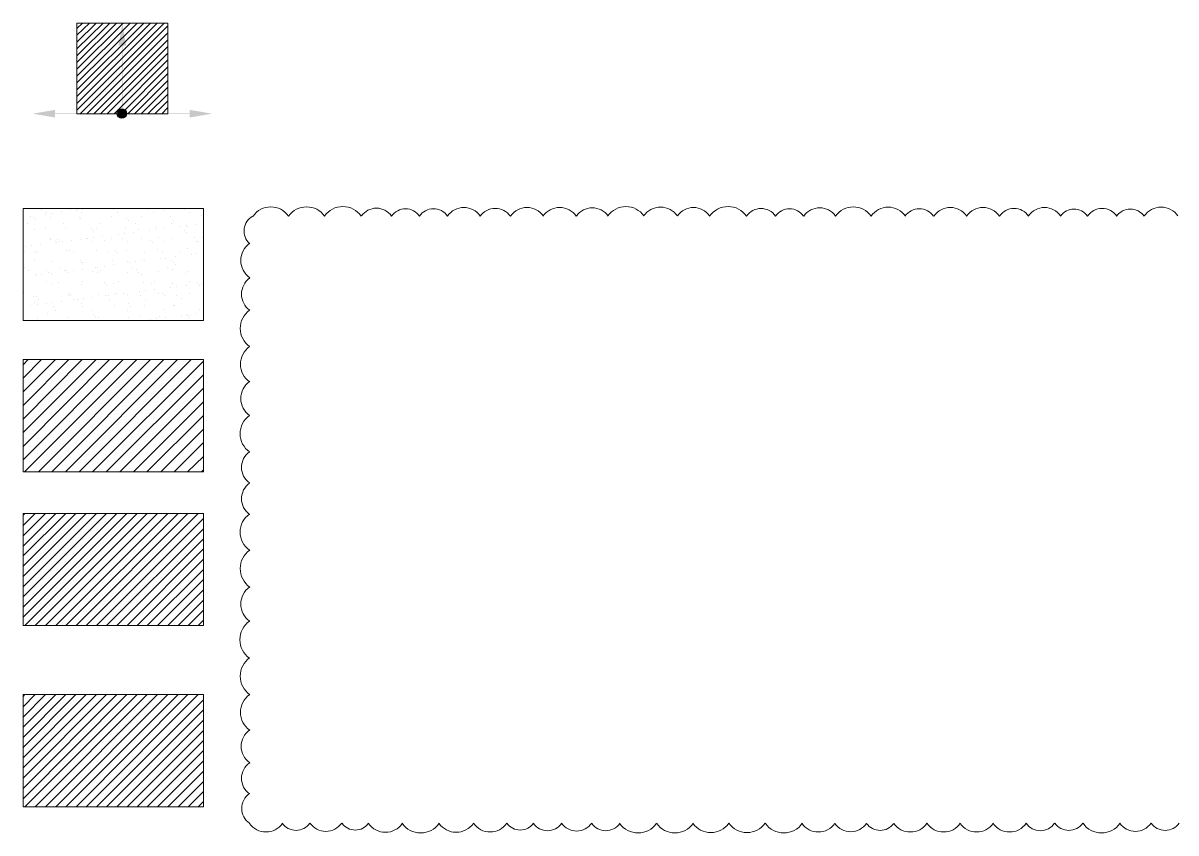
# Model space of a CAD drawing. Header units: millimetres. Extents: x -356862 to 418287, y 0 to 839748.
# Drawn here: x 372364 to 380157, y 750904 to 756379 of the extents above; entities that cross this region are included whole.
import ezdxf

# ---------------------------------------------------------------- set-up
doc = ezdxf.new("R2010")
doc.units = ezdxf.units.MM
doc.layers.add('PDF _Геометрия', color=7, linetype='Continuous', true_color=0xbababa)
doc.layers.add('PDF _Сплошная заливка', color=7, linetype='Continuous', true_color=0xf50000)

msp = doc.modelspace()

# ---------------------------------------------------------------- linework, layer by layer
at = {"layer": 'PDF _Геометрия', "color": 1, "lineweight": 9, "true_color": 0xf50000}
for points in [[(372727.3381, 756342.6614), (372766.3072, 756379.4656)], [(372727.3381, 756297.1975), (372811.7711, 756379.4656)], [(372727.3381, 756249.5687), (372857.235, 756379.4656)], [(372727.3381, 756204.1047), (372904.8639, 756379.4656)], [(372727.3381, 756158.6408), (372950.3278, 756379.4656)], [(372727.3381, 756113.1769), (372995.7917, 756379.4656)], [(372727.3381, 756067.713), (373041.2556, 756379.4656)], [(372727.3381, 756020.0841), (373086.7196, 756379.4656)], [(372727.3381, 755974.6202), (373134.3484, 756379.4656)], [(372727.3381, 755929.1563), (373179.8123, 756379.4656)], [(372727.3381, 755883.6924), (373225.2763, 756379.4656)], [(372727.3381, 755836.0635), (373270.7402, 756379.4656)], [(372727.3381, 755790.5996), (373318.369, 756379.4656)], [(372748.9876, 755766.7852), (373342.1835, 756359.981)], [(372794.4515, 755766.7852), (373342.1835, 756312.3522)], [(372842.0804, 755766.7852), (373342.1835, 756266.8882)], [(372887.5443, 755766.7852), (373342.1835, 756221.4243)], [(372933.0082, 755766.7852), (373342.1835, 756175.9604)], [(372978.4721, 755766.7852), (373342.1835, 756130.4965)], [(373026.101, 755766.7852), (373342.1835, 756082.8676)], [(373071.5649, 755766.7852), (373342.1835, 756037.4037)], [(373117.0288, 755766.7852), (373342.1835, 755991.9398)], [(373162.4928, 755766.7852), (373342.1835, 755946.4759)], [(373207.9567, 755766.7852), (373342.1835, 755898.847)], [(373255.5855, 755766.7852), (373342.1835, 755853.3831)], [(373301.0495, 755766.7852), (373342.1835, 755807.9192)]]:
    msp.add_lwpolyline(points, dxfattribs=at)
msp.add_lwpolyline([(372727.3381, 755766.7852), (373342.1835, 755766.7852), (373342.1835, 756379.4656), (372727.3381, 756379.4656)], close=True, dxfattribs=at)
at = {"layer": 'PDF _Геометрия', "color": 24, "lineweight": 18, "true_color": 0xa12502}
msp.add_lwpolyline([(372363.6268, 755125.9604), (373582.4928, 755125.9604), (373582.4928, 754368.2285), (372363.6268, 754368.2285)], close=True, dxfattribs=at)
for points in [[(372411.2556, 755074.0017), (372411.2556, 755074.0017)], [(372435.0701, 755065.3419), (372435.0701, 755065.3419)], [(372487.0288, 755119.4656), (372487.0288, 755119.4656)], [(372517.3381, 755086.9913), (372517.3381, 755086.9913)], [(372519.5031, 755099.981), (372519.5031, 755099.981)], [(372556.3072, 755093.4862), (372556.3072, 755093.4862)], [(372621.2556, 755102.146), (372621.2556, 755102.146)], [(372681.8742, 755121.6305), (372681.8742, 755121.6305)], [(372725.1732, 755115.1357), (372725.1732, 755115.1357)], [(372729.5031, 755119.4656), (372729.5031, 755119.4656)], [(372761.9773, 755099.981), (372761.9773, 755099.981)], [(372766.3072, 755121.6305), (372766.3072, 755121.6305)], [(372958.9876, 755071.8367), (372958.9876, 755071.8367)], [(372971.9773, 755121.6305), (372971.9773, 755121.6305)], [(373004.4515, 755099.981), (373004.4515, 755099.981)], [(373162.4928, 755074.0017), (373162.4928, 755074.0017)], [(373214.4515, 755121.6305), (373214.4515, 755121.6305)], [(373246.9257, 755099.981), (373246.9257, 755099.981)], [(373296.7196, 755123.7955), (373296.7196, 755123.7955)], [(373311.8742, 755110.8058), (373311.8742, 755110.8058)], [(373361.668, 755071.8367), (373361.668, 755071.8367)], [(373456.9257, 755121.6305), (373456.9257, 755121.6305)], [(373489.4, 755099.981), (373489.4, 755099.981)], [(373571.668, 755080.4965), (373571.668, 755080.4965)], [(372393.9361, 755024.2078), (372393.9361, 755024.2078)], [(372448.0598, 755052.3522), (372448.0598, 755052.3522)], [(372517.3381, 754989.5687), (372517.3381, 754989.5687)], [(372547.6474, 755063.1769), (372547.6474, 755063.1769)], [(372638.5752, 755024.2078), (372638.5752, 755024.2078)], [(372653.7299, 754991.7336), (372653.7299, 754991.7336)], [(372746.8227, 755063.1769), (372746.8227, 755063.1769)], [(372751.1526, 755058.847), (372751.1526, 755058.847)], [(372829.0907, 754987.4037), (372829.0907, 754987.4037)], [(372857.235, 754993.8986), (372857.235, 754993.8986)], [(372881.0495, 755024.2078), (372881.0495, 755024.2078)], [(373056.4103, 754991.7336), (373056.4103, 754991.7336)], [(373062.9051, 755056.6821), (373062.9051, 755056.6821)], [(373075.8948, 755043.6924), (373075.8948, 755043.6924)], [(373123.5237, 755024.2078), (373123.5237, 755024.2078)], [(373266.4103, 755000.3934), (373266.4103, 755000.3934)], [(373320.534, 754991.7336), (373320.534, 754991.7336)], [(373365.9979, 755024.2078), (373365.9979, 755024.2078)], [(373378.9876, 755048.0223), (373378.9876, 755048.0223)], [(373426.6165, 755006.8882), (373426.6165, 755006.8882)], [(373467.7505, 755011.2181), (373467.7505, 755011.2181)], [(373472.0804, 755002.5584), (373472.0804, 755002.5584)], [(373530.534, 755019.8779), (373530.534, 755019.8779)], [(372443.7299, 754983.0738), (372443.7299, 754983.0738)], [(372549.8123, 754924.6202), (372549.8123, 754924.6202)], [(372551.9773, 754913.7955), (372551.9773, 754913.7955)], [(372593.1113, 754918.1254), (372593.1113, 754918.1254)], [(372692.6989, 754909.4656), (372692.6989, 754909.4656)], [(372753.3175, 754913.7955), (372753.3175, 754913.7955)], [(372792.2866, 754924.6202), (372792.2866, 754924.6202)], [(372798.7814, 754922.4553), (372798.7814, 754922.4553)], [(372837.7505, 754928.9501), (372837.7505, 754928.9501)], [(372842.0804, 754974.414), (372842.0804, 754974.414)], [(372902.6989, 754937.6099), (372902.6989, 754937.6099)], [(372911.3587, 754911.6305), (372911.3587, 754911.6305)], [(372963.3175, 754920.2903), (372963.3175, 754920.2903)], [(373008.7814, 754950.5996), (373008.7814, 754950.5996)], [(373034.7608, 754924.6202), (373034.7608, 754924.6202)], [(373047.7505, 754957.0944), (373047.7505, 754957.0944)], [(373112.6989, 754963.5893), (373112.6989, 754963.5893)], [(373145.1732, 754980.9089), (373145.1732, 754980.9089)], [(373166.8227, 754922.4553), (373166.8227, 754922.4553)], [(373216.6165, 754978.7439), (373216.6165, 754978.7439)], [(373223.1113, 754909.4656), (373223.1113, 754909.4656)], [(373257.7505, 754983.0738), (373257.7505, 754983.0738)], [(373277.235, 754926.7852), (373277.235, 754926.7852)], [(373365.9979, 754922.4553), (373365.9979, 754922.4553)], [(373456.9257, 754978.7439), (373456.9257, 754978.7439)], [(373469.9154, 754965.7542), (373469.9154, 754965.7542)], [(373519.7093, 754926.7852), (373519.7093, 754926.7852)], [(373575.9979, 754928.9501), (373575.9979, 754928.9501)], [(372374.4515, 754838.0223), (372374.4515, 754838.0223)], [(372378.7814, 754868.3315), (372378.7814, 754868.3315)], [(372419.9154, 754872.6614), (372419.9154, 754872.6614)], [(372448.0598, 754833.6924), (372448.0598, 754833.6924)], [(372482.6989, 754881.3212), (372482.6989, 754881.3212)], [(372582.2866, 754902.9707), (372582.2866, 754902.9707)], [(372588.7814, 754896.4759), (372588.7814, 754896.4759)], [(372608.266, 754905.1357), (372608.266, 754905.1357)], [(372627.7505, 754900.8058), (372627.7505, 754900.8058)], [(372658.0598, 754840.1872), (372658.0598, 754840.1872)], [(372675.3794, 754844.5171), (372675.3794, 754844.5171)], [(372824.7608, 754905.1357), (372824.7608, 754905.1357)], [(372861.5649, 754842.3522), (372861.5649, 754842.3522)], [(372987.1319, 754840.1872), (372987.1319, 754840.1872)], [(373060.7402, 754842.3522), (373060.7402, 754842.3522)], [(373067.235, 754905.1357), (373067.235, 754905.1357)], [(373236.101, 754896.4759), (373236.101, 754896.4759)], [(373272.9051, 754851.012), (373272.9051, 754851.012)], [(373305.3794, 754833.6924), (373305.3794, 754833.6924)], [(373309.7093, 754905.1357), (373309.7093, 754905.1357)], [(373476.4103, 754853.1769), (373476.4103, 754853.1769)], [(373539.1938, 754902.9707), (373539.1938, 754902.9707)], [(373552.1835, 754905.1357), (373552.1835, 754905.1357)], [(372441.5649, 754775.2388), (372441.5649, 754775.2388)], [(372458.8845, 754827.1975), (372458.8845, 754827.1975)], [(372558.4721, 754764.414), (372558.4721, 754764.414)], [(372701.3587, 754829.3625), (372701.3587, 754829.3625)], [(372753.3175, 754773.0738), (372753.3175, 754773.0738)], [(372757.6474, 754762.2491), (372757.6474, 754762.2491)], [(372768.4721, 754760.0841), (372768.4721, 754760.0841)], [(372943.833, 754829.3625), (372943.833, 754829.3625)], [(372967.6474, 754770.9089), (372967.6474, 754770.9089)], [(373002.2866, 754827.1975), (373002.2866, 754827.1975)], [(373069.4, 754766.579), (373069.4, 754766.579)], [(373080.2247, 754757.9192), (373080.2247, 754757.9192)], [(373121.3587, 754764.414), (373121.3587, 754764.414)], [(373171.1526, 754773.0738), (373171.1526, 754773.0738)], [(373184.1422, 754773.0738), (373184.1422, 754773.0738)], [(373186.3072, 754829.3625), (373186.3072, 754829.3625)], [(373290.2247, 754786.0635), (373290.2247, 754786.0635)], [(373329.1938, 754790.3934), (373329.1938, 754790.3934)], [(373370.3278, 754770.9089), (373370.3278, 754770.9089)], [(373381.1526, 754762.2491), (373381.1526, 754762.2491)], [(373394.1422, 754799.0532), (373394.1422, 754799.0532)], [(373428.7814, 754829.3625), (373428.7814, 754829.3625)], [(373500.2247, 754814.2078), (373500.2247, 754814.2078)], [(373539.1938, 754818.5377), (373539.1938, 754818.5377)], [(373582.4928, 754779.5687), (373582.4928, 754779.5687)], [(372370.1216, 754729.7748), (372370.1216, 754729.7748)], [(372402.5959, 754708.1254), (372402.5959, 754708.1254)], [(372450.2247, 754675.6511), (372450.2247, 754675.6511)], [(372452.3897, 754682.146), (372452.3897, 754682.146)], [(372491.3587, 754679.981), (372491.3587, 754679.981)], [(372519.5031, 754703.7955), (372519.5031, 754703.7955)], [(372534.6577, 754690.8058), (372534.6577, 754690.8058)], [(372554.1422, 754688.6408), (372554.1422, 754688.6408)], [(372612.5959, 754729.7748), (372612.5959, 754729.7748)], [(372645.0701, 754708.1254), (372645.0701, 754708.1254)], [(372660.2247, 754703.7955), (372660.2247, 754703.7955)], [(372662.3897, 754690.8058), (372662.3897, 754690.8058)], [(372701.3587, 754708.1254), (372701.3587, 754708.1254)], [(372764.1422, 754716.7852), (372764.1422, 754716.7852)], [(372835.5855, 754697.3006), (372835.5855, 754697.3006)], [(372855.0701, 754729.7748), (372855.0701, 754729.7748)], [(372868.0598, 754692.9707), (372868.0598, 754692.9707)], [(372870.2247, 754729.7748), (372870.2247, 754729.7748)], [(372887.5443, 754708.1254), (372887.5443, 754708.1254)], [(372911.3587, 754736.2697), (372911.3587, 754736.2697)], [(372974.1422, 754744.9295), (372974.1422, 754744.9295)], [(373067.235, 754692.9707), (373067.235, 754692.9707)], [(373097.5443, 754729.7748), (373097.5443, 754729.7748)], [(373130.0185, 754710.2903), (373130.0185, 754710.2903)], [(373147.3381, 754695.1357), (373147.3381, 754695.1357)], [(373162.4928, 754682.146), (373162.4928, 754682.146)], [(373277.235, 754699.4656), (373277.235, 754699.4656)], [(373340.0185, 754729.7748), (373340.0185, 754729.7748)], [(373372.4928, 754710.2903), (373372.4928, 754710.2903)], [(373396.3072, 754749.2594), (373396.3072, 754749.2594)], [(373463.4206, 754688.6408), (373463.4206, 754688.6408)], [(373480.7402, 754701.6305), (373480.7402, 754701.6305)], [(372521.668, 754632.3522), (372521.668, 754632.3522)], [(372562.802, 754612.8676), (372562.802, 754612.8676)], [(372601.7711, 754628.0223), (372601.7711, 754628.0223)], [(372761.9773, 754612.8676), (372761.9773, 754612.8676)], [(372764.1422, 754632.3522), (372764.1422, 754632.3522)], [(372913.5237, 754625.8573), (372913.5237, 754625.8573)], [(372928.6783, 754612.8676), (372928.6783, 754612.8676)], [(372971.9773, 754619.3625), (372971.9773, 754619.3625)], [(373006.6165, 754634.5171), (373006.6165, 754634.5171)], [(373177.6474, 754623.6924), (373177.6474, 754623.6924)], [(373229.6062, 754619.3625), (373229.6062, 754619.3625)], [(373249.0907, 754634.5171), (373249.0907, 754634.5171)], [(373376.8227, 754621.5274), (373376.8227, 754621.5274)], [(373402.802, 754599.8779), (373402.802, 754599.8779)], [(373465.5855, 754606.3728), (373465.5855, 754606.3728)], [(373491.5649, 754634.5171), (373491.5649, 754634.5171)], [(373541.3587, 754617.1975), (373541.3587, 754617.1975)], [(373556.5134, 754604.2078), (373556.5134, 754604.2078)], [(373571.668, 754621.5274), (373571.668, 754621.5274)], [(372367.9567, 754560.9089), (372367.9567, 754560.9089)], [(372432.9051, 754532.7645), (372432.9051, 754532.7645)], [(372456.7196, 754532.7645), (372456.7196, 754532.7645)], [(372668.8845, 754541.4243), (372668.8845, 754541.4243)], [(372675.3794, 754534.9295), (372675.3794, 754534.9295)], [(372679.7093, 754558.7439), (372679.7093, 754558.7439)], [(372692.6989, 754543.5893), (372692.6989, 754543.5893)], [(372835.5855, 754524.1047), (372835.5855, 754524.1047)], [(372872.3897, 754543.5893), (372872.3897, 754543.5893)], [(372917.8536, 754534.9295), (372917.8536, 754534.9295)], [(372941.668, 754539.2594), (372941.668, 754539.2594)], [(372982.802, 754543.5893), (372982.802, 754543.5893)], [(372995.7917, 754550.0841), (372995.7917, 754550.0841)], [(373045.5855, 754552.2491), (373045.5855, 754552.2491)], [(373071.5649, 754541.4243), (373071.5649, 754541.4243)], [(373151.668, 754565.2388), (373151.668, 754565.2388)], [(373160.3278, 754534.9295), (373160.3278, 754534.9295)], [(373192.802, 754571.7336), (373192.802, 754571.7336)], [(373255.5855, 754580.3934), (373255.5855, 754580.3934)], [(373281.5649, 754550.0841), (373281.5649, 754550.0841)], [(373307.5443, 754547.9192), (373307.5443, 754547.9192)], [(373322.6989, 754534.9295), (373322.6989, 754534.9295)], [(373361.668, 754593.3831), (373361.668, 754593.3831)], [(373402.802, 754534.9295), (373402.802, 754534.9295)], [(373487.235, 754552.2491), (373487.235, 754552.2491)], [(372415.5855, 754469.981), (372415.5855, 754469.981)], [(372443.7299, 754489.4656), (372443.7299, 754489.4656)], [(372458.8845, 754476.4759), (372458.8845, 754476.4759)], [(372465.3794, 754513.28), (372465.3794, 754513.28)], [(372521.668, 754482.9707), (372521.668, 754482.9707)], [(372562.802, 754487.3006), (372562.802, 754487.3006)], [(372567.1319, 754463.4862), (372567.1319, 754463.4862)], [(372625.5855, 754495.9604), (372625.5855, 754495.9604)], [(372707.8536, 754513.28), (372707.8536, 754513.28)], [(372731.668, 754511.1151), (372731.668, 754511.1151)], [(372761.9773, 754482.9707), (372761.9773, 754482.9707)], [(372766.3072, 754461.3212), (372766.3072, 754461.3212)], [(372772.802, 754515.445), (372772.802, 754515.445)], [(372950.3278, 754513.28), (372950.3278, 754513.28)], [(372978.4721, 754469.981), (372978.4721, 754469.981)], [(373073.7299, 754480.8058), (373073.7299, 754480.8058)], [(373086.7196, 754465.6511), (373086.7196, 754465.6511)], [(373181.9773, 754472.146), (373181.9773, 754472.146)], [(373192.802, 754513.28), (373192.802, 754513.28)], [(373381.1526, 754472.146), (373381.1526, 754472.146)], [(373389.8123, 754472.146), (373389.8123, 754472.146)], [(373435.2763, 754515.445), (373435.2763, 754515.445)], [(372463.2144, 754383.3831), (372463.2144, 754383.3831)], [(372525.9979, 754413.6924), (372525.9979, 754413.6924)], [(372584.4515, 754437.5068), (372584.4515, 754437.5068)], [(372673.2144, 754389.8779), (372673.2144, 754389.8779)], [(372826.9257, 754437.5068), (372826.9257, 754437.5068)], [(372839.9154, 754411.5274), (372839.9154, 754411.5274)], [(372852.9051, 754398.5377), (372852.9051, 754398.5377)], [(372876.7196, 754392.0429), (372876.7196, 754392.0429)], [(373069.4, 754437.5068), (373069.4, 754437.5068)], [(373075.8948, 754392.0429), (373075.8948, 754392.0429)], [(373155.9979, 754405.0326), (373155.9979, 754405.0326)], [(373223.1113, 754372.5584), (373223.1113, 754372.5584)], [(373264.2453, 754379.0532), (373264.2453, 754379.0532)], [(373288.0598, 754398.5377), (373288.0598, 754398.5377)], [(373311.8742, 754439.6718), (373311.8742, 754439.6718)], [(373327.0288, 754387.713), (373327.0288, 754387.713)], [(373433.1113, 754400.7027), (373433.1113, 754400.7027)], [(373467.7505, 754400.7027), (373467.7505, 754400.7027)], [(373474.2453, 754407.1975), (373474.2453, 754407.1975)], [(373480.7402, 754387.713), (373480.7402, 754387.713)], [(373491.5649, 754402.8676), (373491.5649, 754402.8676)], [(373537.0288, 754415.8573), (373537.0288, 754415.8573)], [(373554.3484, 754439.6718), (373554.3484, 754439.6718)]]:
    msp.add_lwpolyline(points, dxfattribs=at)
at = {"layer": 'PDF _Геометрия', "color": 1, "lineweight": 20}
for points in [[(375044.4873, 755074.6024, 0.520539847), (374854.7368, 755074.6024, 0.52053993), (374650.6247, 755075.2393)], [(375454.4842, 755074.9536, 0.520539888), (375232.813, 755074.9536, 0.520539847), (375043.095, 755074.6024)], [(377640.3662, 755074.6024, 0.520539847), (377450.6157, 755074.6024, 0.520540103), (377254.3803, 755074.9211)], [(378328.4777, 755074.3492, 0.520539939), (378096.1663, 755074.3492, 0.520539923), (377856.6303, 755074.668, 0.520539928), (377641.7155, 755074.6349)], [(373895.5331, 754438.6016, 0.520539925), (373895.5331, 754192.1032, 0.520539923), (373895.8519, 753953.1659)], [(373895.247, 753955.5914, 0.520539952), (373895.247, 753726.8268, 0.520539925), (373895.5331, 753479.806)], [(373895.5657, 751600.8152, 0.520539888), (373895.5657, 751379.144, 0.520539899), (373894.9607, 751167.9605)], [(377629.509, 750968.532, 0.520539888), (377851.1801, 750968.532, 0.520539928), (378066.3019, 750968.8508, 0.52054007), (378249.5246, 750969.2021, 0.520540002), (378474.319, 750969.4554, 0.520540002), (378699.4825, 750969.4554)]]:
    msp.add_lwpolyline(points, format="xyb", dxfattribs=at)
at = {"layer": 'PDF _Геометрия', "color": 53, "lineweight": 18, "true_color": 0xdace77}
for points in [[(372363.6268, 754069.4656), (372398.266, 754104.1047)], [(372363.6268, 753978.5377), (372489.1938, 754104.1047)], [(372363.6268, 753885.445), (372582.2866, 754104.1047)], [(372363.6268, 753794.5171), (372673.2144, 754104.1047)], [(372363.6268, 753701.4243), (372764.1422, 754104.1047)], [(372363.6268, 753610.4965), (372857.235, 754104.1047)], [(372363.6268, 753517.4037), (372948.1629, 754104.1047)], [(372363.6268, 753426.4759), (373041.2556, 754104.1047)], [(372374.4515, 753346.3728), (373132.1835, 754104.1047)], [(372467.5443, 753346.3728), (373225.2763, 754104.1047)], [(372558.4721, 753346.3728), (373316.2041, 754104.1047)], [(372651.5649, 753346.3728), (373407.1319, 754104.1047)], [(372742.4928, 753346.3728), (373500.2247, 754104.1047)], [(372833.4206, 753346.3728), (373582.4928, 754093.28)], [(372926.5134, 753346.3728), (373582.4928, 754002.3522)], [(373017.4412, 753346.3728), (373582.4928, 753911.4243)], [(373110.534, 753346.3728), (373582.4928, 753818.3315)], [(373201.4618, 753346.3728), (373582.4928, 753727.4037)], [(373294.5546, 753346.3728), (373582.4928, 753634.3109)], [(373385.4824, 753346.3728), (373582.4928, 753543.3831)], [(373476.4103, 753346.3728), (373582.4928, 753450.2903)], [(373569.5031, 753346.3728), (373582.4928, 753359.3625)]]:
    msp.add_lwpolyline(points, dxfattribs=at)
msp.add_lwpolyline([(372363.6268, 754104.1047), (373582.4928, 754104.1047), (373582.4928, 753346.3728), (372363.6268, 753346.3728)], close=True, dxfattribs=at)
at = {"layer": 'PDF _Геометрия', "color": 171, "lineweight": 20, "true_color": 0x7f7fff}
for points in [[(372363.6268, 753051.9398), (372376.6165, 753064.9295)], [(372363.6268, 752982.6614), (372445.8948, 753064.9295)], [(372363.6268, 752913.3831), (372515.1732, 753064.9295)], [(372363.6268, 752844.1047), (372584.4515, 753064.9295)], [(372363.6268, 752776.9913), (372653.7299, 753064.9295)], [(372363.6268, 752707.713), (372720.8433, 753064.9295)], [(372363.6268, 752638.4346), (372790.1216, 753064.9295)], [(372363.6268, 752569.1563), (372859.4, 753064.9295)], [(372363.6268, 752499.8779), (372928.6783, 753064.9295)], [(372363.6268, 752430.5996), (372997.9567, 753064.9295)], [(372363.6268, 752363.4862), (373065.0701, 753064.9295)], [(372376.6165, 752307.1975), (373134.3484, 753064.9295)], [(372445.8948, 752307.1975), (373203.6268, 753064.9295)], [(372515.1732, 752307.1975), (373272.9051, 753064.9295)], [(372584.4515, 752307.1975), (373342.1835, 753064.9295)], [(372653.7299, 752307.1975), (373411.4618, 753064.9295)], [(372723.0082, 752307.1975), (373478.5752, 753064.9295)], [(372790.1216, 752307.1975), (373547.8536, 753064.9295)], [(372859.4, 752307.1975), (373582.4928, 753030.2903)], [(372928.6783, 752307.1975), (373582.4928, 752961.012)], [(372997.9567, 752307.1975), (373582.4928, 752891.7336)], [(373067.235, 752307.1975), (373582.4928, 752824.6202)], [(373134.3484, 752307.1975), (373582.4928, 752755.3419)], [(373203.6268, 752307.1975), (373582.4928, 752686.0635)], [(373272.9051, 752307.1975), (373582.4928, 752616.7852)], [(373342.1835, 752307.1975), (373582.4928, 752547.5068)], [(373411.4618, 752307.1975), (373582.4928, 752478.2285)], [(373480.7402, 752307.1975), (373582.4928, 752411.1151)], [(373547.8536, 752307.1975), (373582.4928, 752341.8367)]]:
    msp.add_lwpolyline(points, dxfattribs=at)
msp.add_lwpolyline([(372363.6268, 753064.9295), (373582.4928, 753064.9295), (373582.4928, 752307.1975), (372363.6268, 752307.1975)], close=True, dxfattribs=at)
at = {"layer": 'PDF _Геометрия', "color": 20, "lineweight": 20, "true_color": 0xff3f00}
for points in [[(372363.6268, 751826.579), (372376.6165, 751839.5687)], [(372363.6268, 751757.3006), (372445.8948, 751839.5687)], [(372363.6268, 751688.0223), (372515.1732, 751839.5687)], [(372363.6268, 751618.7439), (372584.4515, 751839.5687)], [(372363.6268, 751549.4656), (372653.7299, 751839.5687)], [(372363.6268, 751482.3522), (372720.8433, 751839.5687)], [(372363.6268, 751413.0738), (372790.1216, 751839.5687)], [(372363.6268, 751343.7955), (372859.4, 751839.5687)], [(372363.6268, 751274.5171), (372928.6783, 751839.5687)], [(372363.6268, 751205.2388), (372997.9567, 751839.5687)], [(372363.6268, 751135.9604), (373065.0701, 751839.5687)], [(372376.6165, 751081.8367), (373134.3484, 751839.5687)], [(372445.8948, 751081.8367), (373203.6268, 751839.5687)], [(372515.1732, 751081.8367), (373272.9051, 751839.5687)], [(372584.4515, 751081.8367), (373342.1835, 751839.5687)], [(372653.7299, 751081.8367), (373411.4618, 751839.5687)], [(372723.0082, 751081.8367), (373478.5752, 751839.5687)], [(372790.1216, 751081.8367), (373547.8536, 751839.5687)], [(372859.4, 751081.8367), (373582.4928, 751804.9295)], [(372928.6783, 751081.8367), (373582.4928, 751735.6511)], [(372997.9567, 751081.8367), (373582.4928, 751666.3728)], [(373067.235, 751081.8367), (373582.4928, 751597.0944)], [(373134.3484, 751081.8367), (373582.4928, 751529.981)], [(373203.6268, 751081.8367), (373582.4928, 751460.7027)], [(373272.9051, 751081.8367), (373582.4928, 751391.4243)], [(373342.1835, 751081.8367), (373582.4928, 751322.146)], [(373411.4618, 751081.8367), (373582.4928, 751252.8676)], [(373480.7402, 751081.8367), (373582.4928, 751183.5893)], [(373547.8536, 751081.8367), (373582.4928, 751116.4759)]]:
    msp.add_lwpolyline(points, dxfattribs=at)
msp.add_lwpolyline([(372363.6268, 751839.5687), (373582.4928, 751839.5687), (373582.4928, 751081.8367), (372363.6268, 751081.8367)], close=True, dxfattribs=at)
at = {"layer": 'PDF _Геометрия', "color": 1, "lineweight": 30, "true_color": 0xfa0000}
msp.add_circle((373031.3898, 755768.0917), 31.3917, dxfattribs=at)
msp.add_circle((373031.3898, 755768.0917), 31.3917, dxfattribs=at)
at = {"layer": 'PDF _Геометрия', "color": 1, "lineweight": 20}
for centre, radius, start, end in [((373971.0151, 754973.5232), 113.6597, 118.07006023, 228.07068457), ((374038.1318, 754990.8438), 146.134, 35.00244578, 144.99755422), ((374280.616, 754988.6789), 148.299, 35.00244921, 144.99755079), ((374525.265, 754988.6789), 150.4639, 35.00244563, 144.99755437), ((375555.8223, 755001.6686), 124.4846, 35.00244521, 144.99755479), ((375770.1611, 754997.3387), 135.3093, 35.00244902, 144.99755098), ((375990.9946, 754995.1738), 137.4742, 35.00243875, 144.99756125), ((376211.8282, 754999.5036), 130.9794, 35.00244534, 144.99755466), ((376439.1571, 754990.8438), 148.299, 35.00244921, 144.99755079), ((376672.9809, 754995.1737), 139.6392, 35.00244322, 144.99755678), ((376895.98, 754999.5036), 133.1443, 35.00244525, 144.99755475), ((377129.8037, 754986.5139), 152.6289, 35.00244954, 144.99755046), ((378422.3308, 755005.999), 117.9897, 35.00245319, 144.99754681), ((378632.3396, 754997.3387), 135.3093, 35.00244902, 144.99755098), ((378853.1732, 754997.3387), 135.3093, 35.00244902, 144.99755098), ((379063.182, 755005.9991), 120.1546, 35.00242959, 144.99757041), ((379268.8598, 754999.5036), 133.1443, 35.00244525, 144.99755475), ((379468.0428, 755010.3289), 111.4948, 35.0024326, 144.9975674), ((379658.5671, 755005.9991), 120.1546, 35.00242959, 144.99757041), ((379849.0891, 755008.164), 113.6598, 35.00244518, 144.99755482), ((380056.933, 754995.1737), 139.6392, 35.00244322, 144.99755678), ((373977.5105, 754774.3399), 141.8041, 125.00244437, 234.99755563), ((373973.1806, 754547.0112), 133.1443, 125.00244525, 234.99755475), ((373968.8502, 753375.7265), 128.8144, 125.002448, 234.997552), ((373968.8502, 753163.5527), 128.8144, 125.002448, 234.997552), ((373979.676, 752938.389), 148.299, 125.00244921, 234.99755079), ((373984.0059, 752691.575), 152.6289, 125.00244954, 234.99755046), ((373977.5105, 752451.2558), 141.8041, 125.00244437, 234.99755563), ((373981.841, 752210.9366), 152.6289, 125.00244954, 234.99755046), ((373981.841, 751964.1226), 150.4639, 125.00244563, 234.99755437), ((373979.676, 751719.4735), 146.134, 125.00244579, 234.99755421), ((373964.5202, 751069.9625), 122.3196, 125.00243392, 234.99756608), ((374005.6565, 751046.147), 135.3093, 215.00244902, 324.99755098), ((374209.1693, 751035.322), 113.6598, 215.00244518, 324.99755482), ((374410.5178, 751046.147), 130.9794, 215.00244534, 324.99755466), ((374609.7013, 751033.1567), 109.3299, 215.00243323, 324.99756677), ((374813.2148, 751048.3122), 139.6392, 215.00244322, 324.99755678), ((375051.3684, 751056.9723), 152.6289, 215.00244954, 324.99755046), ((375291.6876, 751050.4772), 141.8041, 215.00244437, 324.99755563), ((375521.1821, 751048.3122), 137.4742, 215.00243875, 324.99756125), ((375724.6949, 751033.1567), 109.3299, 215.00243323, 324.99756677), ((375908.7233, 751035.322), 115.8248, 215.00245265, 324.99754735), ((376105.7413, 751041.8171), 124.4846, 215.00244521, 324.99755479), ((376302.7599, 751035.322), 115.8248, 215.00245265, 324.99754735), ((376521.4285, 751056.9723), 152.6289, 215.00244954, 324.99755046), ((376770.408, 751054.8073), 150.4639, 215.00244563, 324.99755437), ((377012.8921, 751054.8074), 148.299, 215.00244921, 324.99755079), ((377257.5412, 751056.9723), 150.4639, 215.00244563, 324.99755437), ((377506.5202, 751056.9723), 152.6289, 215.00244954, 324.99755046), ((378809.872, 751046.147), 135.3093, 215.00244902, 324.99755098), ((379032.8705, 751048.3122), 137.4742, 215.00243876, 324.99756125), ((379240.7144, 751037.487), 117.9897, 215.00245319, 324.99754681), ((379433.4025, 751037.4869), 115.8248, 215.00245265, 324.99754735), ((379654.2361, 751056.9723), 152.6289, 215.00244954, 324.99755046), ((379883.7305, 751043.982), 128.8144, 215.00244799, 324.99755201), ((380085.0784, 751037.4869), 115.8248, 215.00245265, 324.99754735)]:
    msp.add_arc(centre, radius, start, end, dxfattribs=at)
at = {"layer": 'PDF _Сплошная заливка', "color": 1, "true_color": 0xfa0000, "transparency": 33554559}
for points in [[(373008.7814, 756225.7542), (373034.7608, 756377.3006), (373060.7402, 756225.7542)], [(373060.7402, 756225.7542), (373034.7608, 756377.3006), (373008.7814, 756225.7542)], [(373036.9257, 756225.7542), (373032.5959, 756225.7542), (373036.9257, 755766.7852)], [(373032.5959, 756225.7542), (373036.9257, 755766.7852), (373032.5959, 755766.7852)], [(373032.5959, 756225.7542), (373036.9257, 756225.7542), (373032.5959, 755766.7852)], [(373036.9257, 756225.7542), (373032.5959, 755766.7852), (373036.9257, 755766.7852)], [(372580.1216, 755740.8058), (372428.5752, 755766.7852), (372580.1216, 755792.7645)], [(372580.1216, 755768.9501), (372580.1216, 755764.6202), (373034.7608, 755768.9501)], [(372580.1216, 755764.6202), (373034.7608, 755768.9501), (373034.7608, 755764.6202)], [(373004.4515, 755771.1151), (373065.0701, 755771.1151), (373006.6165, 755777.6099)], [(373065.0701, 755771.1151), (373004.4515, 755771.1151), (373062.9051, 755777.6099)], [(373004.4515, 755771.1151), (373062.9051, 755777.6099), (373006.6165, 755777.6099)], [(373004.4515, 755766.7852), (373065.0701, 755766.7852), (373004.4515, 755771.1151)], [(373065.0701, 755766.7852), (373004.4515, 755771.1151), (373065.0701, 755771.1151)], [(373065.0701, 755766.7852), (373004.4515, 755766.7852), (373065.0701, 755771.1151)], [(373004.4515, 755766.7852), (373065.0701, 755771.1151), (373004.4515, 755771.1151)], [(373004.4515, 755760.2903), (373065.0701, 755760.2903), (373004.4515, 755766.7852)], [(373065.0701, 755760.2903), (373004.4515, 755766.7852), (373065.0701, 755766.7852)], [(373065.0701, 755760.2903), (373004.4515, 755760.2903), (373065.0701, 755766.7852)], [(373004.4515, 755760.2903), (373065.0701, 755766.7852), (373004.4515, 755766.7852)], [(373006.6165, 755777.6099), (373062.9051, 755777.6099), (373008.7814, 755781.9398)], [(373062.9051, 755777.6099), (373006.6165, 755777.6099), (373060.7402, 755781.9398)], [(373006.6165, 755777.6099), (373060.7402, 755781.9398), (373008.7814, 755781.9398)], [(373065.0701, 755771.1151), (373006.6165, 755777.6099), (373062.9051, 755777.6099)], [(373008.7814, 755781.9398), (373060.7402, 755781.9398), (373013.1113, 755786.2697)], [(373060.7402, 755781.9398), (373008.7814, 755781.9398), (373056.4103, 755786.2697)], [(373008.7814, 755781.9398), (373056.4103, 755786.2697), (373013.1113, 755786.2697)], [(373062.9051, 755777.6099), (373008.7814, 755781.9398), (373060.7402, 755781.9398)], [(373013.1113, 755786.2697), (373056.4103, 755786.2697), (373017.4412, 755790.5996)], [(373056.4103, 755786.2697), (373013.1113, 755786.2697), (373052.0804, 755790.5996)], [(373013.1113, 755786.2697), (373052.0804, 755790.5996), (373017.4412, 755790.5996)], [(373060.7402, 755781.9398), (373013.1113, 755786.2697), (373056.4103, 755786.2697)], [(373017.4412, 755790.5996), (373052.0804, 755790.5996), (373021.7711, 755792.7645)], [(373052.0804, 755790.5996), (373017.4412, 755790.5996), (373047.7505, 755792.7645)], [(373017.4412, 755790.5996), (373047.7505, 755792.7645), (373021.7711, 755792.7645)], [(373056.4103, 755786.2697), (373017.4412, 755790.5996), (373052.0804, 755790.5996)], [(373021.7711, 755792.7645), (373047.7505, 755792.7645), (373026.101, 755794.9295)], [(373047.7505, 755792.7645), (373021.7711, 755792.7645), (373043.4206, 755794.9295)], [(373021.7711, 755792.7645), (373043.4206, 755794.9295), (373026.101, 755794.9295)], [(373052.0804, 755790.5996), (373021.7711, 755792.7645), (373047.7505, 755792.7645)], [(373026.101, 755794.9295), (373043.4206, 755794.9295), (373032.5959, 755797.0944)], [(373043.4206, 755794.9295), (373026.101, 755794.9295), (373036.9257, 755797.0944)], [(373026.101, 755794.9295), (373036.9257, 755797.0944), (373032.5959, 755797.0944)], [(373047.7505, 755792.7645), (373026.101, 755794.9295), (373043.4206, 755794.9295)], [(373043.4206, 755794.9295), (373032.5959, 755797.0944), (373036.9257, 755797.0944)], [(373489.4, 755768.9501), (373489.4, 755764.6202), (373034.7608, 755768.9501)], [(373489.4, 755764.6202), (373034.7608, 755768.9501), (373034.7608, 755764.6202)], [(373489.4, 755740.8058), (373640.9464, 755766.7852), (373489.4, 755792.7645)], [(373006.6165, 755755.9604), (373062.9051, 755755.9604), (373004.4515, 755760.2903)], [(373062.9051, 755755.9604), (373004.4515, 755760.2903), (373065.0701, 755760.2903)], [(373006.6165, 755755.9604), (373065.0701, 755760.2903), (373004.4515, 755760.2903)], [(373062.9051, 755755.9604), (373006.6165, 755755.9604), (373065.0701, 755760.2903)], [(373008.7814, 755749.4656), (373060.7402, 755749.4656), (373006.6165, 755755.9604)], [(373060.7402, 755749.4656), (373006.6165, 755755.9604), (373062.9051, 755755.9604)], [(373008.7814, 755749.4656), (373062.9051, 755755.9604), (373006.6165, 755755.9604)], [(373060.7402, 755749.4656), (373008.7814, 755749.4656), (373062.9051, 755755.9604)], [(373013.1113, 755745.1357), (373056.4103, 755745.1357), (373008.7814, 755749.4656)], [(373056.4103, 755745.1357), (373008.7814, 755749.4656), (373060.7402, 755749.4656)], [(373013.1113, 755745.1357), (373060.7402, 755749.4656), (373008.7814, 755749.4656)], [(373056.4103, 755745.1357), (373013.1113, 755745.1357), (373060.7402, 755749.4656)], [(373017.4412, 755742.9707), (373052.0804, 755742.9707), (373013.1113, 755745.1357)], [(373052.0804, 755742.9707), (373013.1113, 755745.1357), (373056.4103, 755745.1357)], [(373017.4412, 755742.9707), (373056.4103, 755745.1357), (373013.1113, 755745.1357)], [(373052.0804, 755742.9707), (373017.4412, 755742.9707), (373056.4103, 755745.1357)], [(373021.7711, 755738.6408), (373047.7505, 755738.6408), (373017.4412, 755742.9707)], [(373047.7505, 755738.6408), (373017.4412, 755742.9707), (373052.0804, 755742.9707)], [(373021.7711, 755738.6408), (373052.0804, 755742.9707), (373017.4412, 755742.9707)], [(373047.7505, 755738.6408), (373021.7711, 755738.6408), (373052.0804, 755742.9707)], [(373026.101, 755736.4759), (373043.4206, 755736.4759), (373021.7711, 755738.6408)], [(373043.4206, 755736.4759), (373021.7711, 755738.6408), (373047.7505, 755738.6408)], [(373026.101, 755736.4759), (373047.7505, 755738.6408), (373021.7711, 755738.6408)], [(373043.4206, 755736.4759), (373026.101, 755736.4759), (373047.7505, 755738.6408)], [(373032.5959, 755736.4759), (373036.9257, 755736.4759), (373026.101, 755736.4759)], [(373036.9257, 755736.4759), (373026.101, 755736.4759), (373043.4206, 755736.4759)], [(373032.5959, 755736.4759), (373043.4206, 755736.4759), (373026.101, 755736.4759)], [(373036.9257, 755736.4759), (373032.5959, 755736.4759), (373043.4206, 755736.4759)]]:
    msp.add_solid(points, dxfattribs=at)

doc.saveas('drawing.dxf')
